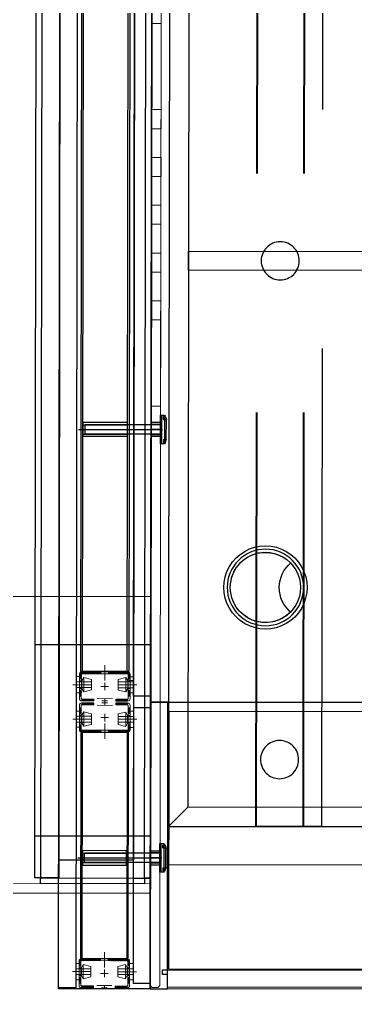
# Model space of a CAD drawing. Header units: inches. Extents: x 54 to 199, y 70 to 109.
# Drawn here: x 144.157 to 144.509, y 76.987 to 78.001 of the extents above; entities that cross this region are included whole.
import ezdxf
from ezdxf.enums import TextEntityAlignment as Align

# ---------------------------------------------------------------- set-up
doc = ezdxf.new("R2010")
doc.units = ezdxf.units.IN
doc.header["$MEASUREMENT"] = 0
for name, pattern in [('ACAD_ISO02W100', [15, 12, -3]), ('ACAD_ISO03W100', [30, 12, -18]), ('CENTERX2', [4, 2.5, -0.5, 0.5, -0.5]), ('DASHDOT', [1, 0.5, -0.25, 0, -0.25]), ('DASHED', [0.75, 0.5, -0.25]), ('DGN Style 2', [0.635854, 0.381513, -0.254342]), ('DGN Style 4', [470.164695, 234.8475, -117.42375, 0.469695, -117.42375]), ('HIDDEN2', [0.1875, 0.125, -0.0625]), ('HIDDENX2', [0.75, 0.5, -0.25])]:
    doc.linetypes.add(name, pattern=pattern)
for name, color, linetype in [('1501', 6, 'Continuous'), ('CENTER', 20, 'DASHDOT'), ('DIM', 152, 'Continuous'), ('hatch', 2, 'Continuous'), ('metal', 200, 'Continuous')]:
    doc.layers.add(name, color=color, linetype=linetype)
doc.layers.add('GLASS-EEE', color=140, linetype='Continuous', lineweight=5)
doc.layers.add('ws', color=7, linetype='Continuous', lineweight=0)
doc.layers.add('GOLDCLADDING', color=7, linetype='Continuous', true_color=0xffc20a)
doc.styles.add('ROMANS', font='romans.shx')

# ---------------------------------------------------------------- blocks, each defined once
blk = doc.blocks.new('GRWRFHRH')
at = {"color": 252, "ltscale": 3}
for p, q in [((4.2197, 4.3183), (4.2221, 5.9363)), ((4.2197, 4.3193), (4.2221, 5.9353)), ((4.2401, 5.9353), (4.2377, 4.3193)), ((4.3181, 5.9362), (4.3157, 4.3182)), ((4.3001, 5.9302), (4.2977, 4.3242)), ((4.3157, 4.3242), (4.3181, 5.9302)), ((4.3161, 4.6182), (4.3181, 5.9182)), ((4.1949, 4.4344), (4.1969, 5.7724)), ((4.1949, 4.4344), (4.1969, 5.7724)), ((4.2029, 5.7724), (4.2009, 4.4344)), ((4.2219, 5.7723), (4.2199, 4.4343)), ((4.2999, 5.7722), (4.2979, 4.4342)), ((4.3099, 4.4342), (4.3119, 5.7722)), ((4.3159, 4.4342), (4.3179, 5.7722)), ((4.3179, 5.7722), (4.3159, 4.4342)), ((4.2981, 4.6242), (4.2996, 5.6302)), ((4.3176, 5.6302), (4.3161, 4.6242)), ((4.3166, 4.8957), (4.3166, 4.9107)), ((4.3166, 4.9107), (4.3266, 4.9107)), ((4.3265, 4.8882), (4.3266, 4.9182)), ((4.3266, 4.9182), (4.3276, 4.9182)), ((4.3266, 4.9107), (4.3266, 4.8957)), ((4.3276, 4.9182), (4.3275, 4.8882)), ((4.3276, 4.9082), (4.2476, 4.9083)), ((4.2476, 4.8983), (4.2476, 4.9083)), ((4.3271, 4.9032), (4.3161, 4.9032)), ((4.3166, 4.8977), (4.3166, 4.9087)), ((4.3166, 4.9087), (4.3266, 4.9087)), ((4.3281, 4.9032), (4.3261, 4.9032)), ((4.3266, 4.9087), (4.3266, 4.8977)), ((4.3266, 4.8977), (4.3266, 4.9087)), ((4.3266, 4.9087), (4.3276, 4.9087)), ((4.3276, 4.9087), (4.3276, 4.8977)), ((4.3276, 4.8982), (4.2476, 4.8983)), ((4.3266, 4.8977), (4.3166, 4.8977)), ((4.3266, 4.8957), (4.3166, 4.8957)), ((4.3276, 4.8977), (4.3266, 4.8977)), ((4.3275, 4.8882), (4.3265, 4.8882)), ((4.1952, 4.6784), (4.3162, 4.6782)), ((4.3161, 4.6242), (4.2981, 4.6242)), ((4.3157, 4.3182), (4.3161, 4.6182)), ((4.3161, 4.6182), (5.6661, 4.6162)), ((4.9161, 4.6173), (4.3161, 4.6182)), ((4.2981, 4.6122), (4.2977, 4.3242)), ((4.3161, 4.6122), (4.2981, 4.6122)), ((4.3157, 4.3242), (4.3161, 4.6122)), ((5.6469, 4.4862), (4.3349, 4.4882)), ((4.3349, 4.4882), (4.3349, 4.4482)), ((4.1949, 4.4784), (4.3159, 4.4782)), ((4.3259, 4.4402), (4.3259, 4.4702)), ((4.3259, 4.4702), (4.3269, 4.4702)), ((4.3269, 4.4702), (4.3269, 4.4402)), ((4.3269, 4.4602), (4.2469, 4.4603)), ((4.2469, 4.4503), (4.2469, 4.4603)), ((4.3264, 4.4552), (4.3154, 4.4552)), ((4.3159, 4.4477), (4.3159, 4.4627)), ((4.3159, 4.4627), (4.3259, 4.4627)), ((4.3159, 4.4497), (4.3159, 4.4607)), ((4.3159, 4.4607), (4.3259, 4.4607)), ((4.3274, 4.4552), (4.3254, 4.4552)), ((4.3259, 4.4627), (4.3259, 4.4477)), ((4.3259, 4.4607), (4.3259, 4.4497)), ((4.3259, 4.4497), (4.3259, 4.4607)), ((4.3259, 4.4607), (4.3269, 4.4607)), ((4.3269, 4.4607), (4.3269, 4.4497)), ((4.2199, 4.4343), (4.2199, 4.4533)), ((4.2199, 4.4533), (4.2979, 4.4532)), ((4.3269, 4.4502), (4.2469, 4.4503)), ((4.2979, 4.4532), (4.2979, 4.4342)), ((4.3259, 4.4497), (4.3159, 4.4497)), ((4.3259, 4.4477), (4.3159, 4.4477)), ((4.3269, 4.4497), (4.3259, 4.4497)), ((4.3349, 4.4482), (5.6469, 4.4462)), ((4.2199, 4.4343), (4.1949, 4.4344)), ((4.2009, 4.4344), (4.1949, 4.4344)), ((4.2009, 4.4284), (4.2009, 4.4344)), ((4.2009, 4.4344), (4.2199, 4.4343)), ((4.2009, 4.4284), (4.2009, 4.4344)), ((4.2009, 4.4344), (4.3099, 4.4342)), ((4.2979, 4.4342), (4.3159, 4.4342)), ((4.2979, 4.4342), (4.3099, 4.4342)), ((4.3099, 4.4342), (4.3099, 4.4282)), ((4.3159, 4.4342), (4.3099, 4.4342)), ((4.3099, 4.4342), (4.3099, 4.4282)), ((4.3269, 4.4402), (4.3259, 4.4402)), ((4.3099, 4.4282), (4.2009, 4.4284)), ((4.3099, 4.4282), (4.2009, 4.4284)), ((4.2977, 4.3242), (4.3157, 4.3242)), ((4.2977, 4.3242), (4.3157, 4.3242)), ((4.2377, 4.3193), (4.2197, 4.3193)), ((4.3157, 4.3182), (4.2197, 4.3183)), ((5.6657, 4.3162), (4.3157, 4.3182))]:
    blk.add_line(p, q, dxfattribs=at)
at = {"color": 252}
for p, q in [((4.1949, 4.4344), (4.1969, 5.7724)), ((4.3179, 5.7722), (4.3159, 4.4342)), ((4.3275, 4.8882), (4.3276, 4.9182)), ((4.3276, 4.9182), (4.3306, 4.9182)), ((4.3306, 4.9182), (4.3305, 4.8882)), ((4.3325, 4.8932), (4.3326, 4.9132)), ((4.3276, 4.8982), (4.3276, 4.9082)), ((4.3305, 4.8882), (4.3275, 4.8882)), ((4.3269, 4.4402), (4.3269, 4.4702)), ((4.3269, 4.4702), (4.3299, 4.4702)), ((4.3299, 4.4702), (4.3299, 4.4402)), ((4.3319, 4.4452), (4.3319, 4.4652)), ((4.3269, 4.4502), (4.3269, 4.4602)), ((4.3299, 4.4402), (4.3269, 4.4402))]:
    blk.add_line(p, q, dxfattribs=at)
at = {"color": 252, "lineweight": 25}
for p, q in [((4.3179, 5.7782), (4.3163, 4.7282)), ((4.3163, 4.7282), (4.0967, 4.7285))]:
    blk.add_line(p, q, dxfattribs=at)
at = {"color": 252, "linetype": 'ACAD_ISO03W100'}
for p, q in [((4.3349, 4.4881), (4.3367, 5.6711)), ((4.3567, 5.6511), (4.355, 4.5081)), ((4.3558, 5.0896), (4.5808, 5.0893)), ((4.3558, 5.0696), (4.3558, 5.0896)), ((4.5808, 5.0693), (4.3558, 5.0696)), ((4.3161, 4.6182), (4.3157, 4.3182)), ((4.3341, 4.6182), (4.3161, 4.6182)), ((4.3337, 4.3182), (4.3341, 4.6182)), ((4.3351, 4.6082), (4.3347, 4.3392)), ((5.6471, 4.6062), (4.3351, 4.6082)), ((4.355, 4.5081), (4.3349, 4.4881)), ((4.355, 4.5081), (4.3349, 4.4881)), ((4.58, 4.5078), (4.355, 4.5081)), ((4.3349, 4.4881), (4.5999, 4.4878)), ((4.3287, 4.3332), (4.3287, 4.3382)), ((4.3287, 4.3382), (4.3337, 4.3382)), ((4.3337, 4.3332), (4.3287, 4.3332)), ((4.3337, 4.3382), (5.6477, 4.3362)), ((4.3337, 4.3202), (4.3337, 4.3332)), ((4.3347, 4.3392), (5.6467, 4.3372)), ((4.3157, 4.3182), (4.3337, 4.3182)), ((5.6477, 4.3182), (4.3337, 4.3202))]:
    blk.add_line(p, q, dxfattribs=at)
at = {"color": 252, "linetype": 'DASHED'}
for p, q in [((4.4277, 5.671), (4.426, 4.488)), ((4.428, 5.671), (4.4263, 4.488)), ((4.428, 5.671), (4.4263, 4.488)), ((4.4284, 5.671), (4.4267, 4.488)), ((4.477, 5.671), (4.4753, 4.488)), ((4.4777, 5.671), (4.476, 4.488)), ((4.4953, 4.4879), (4.497, 5.6709)), ((4.426, 4.488), (4.476, 4.488)), ((4.4953, 4.4879), (4.4279, 4.488))]:
    blk.add_line(p, q, dxfattribs=at)
at = {"color": 252, "linetype": 'HIDDEN2'}
for p, q in [((4.2456, 4.8958), (4.2456, 4.9108)), ((4.2456, 4.9108), (4.2916, 4.9107)), ((4.2916, 4.9107), (4.2916, 4.8957)), ((4.2456, 4.9083), (4.2916, 4.9082)), ((4.2456, 4.9081), (4.2916, 4.9081)), ((4.2456, 4.8984), (4.2916, 4.8984)), ((4.2456, 4.8983), (4.2916, 4.8982)), ((4.2916, 4.8957), (4.2456, 4.8958)), ((4.2909, 4.4627), (4.2449, 4.4628)), ((4.2449, 4.4628), (4.2449, 4.4478)), ((4.2449, 4.4603), (4.2909, 4.4602)), ((4.2449, 4.4602), (4.2909, 4.4601)), ((4.2909, 4.4477), (4.2909, 4.4627)), ((4.2449, 4.4505), (4.2909, 4.4504)), ((4.2449, 4.4503), (4.2909, 4.4502)), ((4.2449, 4.4478), (4.2909, 4.4477))]:
    blk.add_line(p, q, dxfattribs=at)
at = {"color": 252, "linetype": 'HIDDENX2'}
for p, q in [((4.3295, 4.9167), (4.3314, 4.9167)), ((4.3295, 4.9137), (4.3295, 4.9167)), ((4.3295, 4.9137), (4.3325, 4.9137)), ((4.3295, 4.8927), (4.3324, 4.8927)), ((4.3295, 4.8927), (4.3295, 4.8897)), ((4.3295, 4.8897), (4.3314, 4.8897)), ((4.3288, 4.4657), (4.3289, 4.4687)), ((4.3288, 4.4657), (4.3318, 4.4657)), ((4.3289, 4.4687), (4.3308, 4.4687)), ((4.3288, 4.4447), (4.3318, 4.4447)), ((4.3288, 4.4447), (4.3288, 4.4417)), ((4.3288, 4.4417), (4.3307, 4.4417))]:
    blk.add_line(p, q, dxfattribs=at)
at = {"color": 252, "linetype": 'CENTERX2', "ltscale": 3}
for p, q in [((4.2405, 4.9033), (4.2966, 4.9032)), ((4.2398, 4.4553), (4.296, 4.4552))]:
    blk.add_line(p, q, dxfattribs=at)
at = {"color": 252, "linetype": 'CENTERX2'}
for p, q in [((4.2464, 4.9033), (4.3286, 4.9032)), ((4.2457, 4.4553), (4.3279, 4.4552))]:
    blk.add_line(p, q, dxfattribs=at)
at = {"color": 252, "linetype": 'HIDDENX2', "ltscale": 3}
for p, q in [((4.3276, 4.908), (4.2476, 4.9081)), ((4.3276, 4.8983), (4.2476, 4.8984)), ((4.3269, 4.46), (4.2469, 4.4601)), ((4.3269, 4.4503), (4.2469, 4.4504))]:
    blk.add_line(p, q, dxfattribs=at)
at = {"color": 252, "lineweight": 0}
blk.add_line((4.2988, 4.6407), (4.2936, 4.6407), dxfattribs=at)
at = {"color": 252, "linetype": 'DASHED', "extrusion": (0, 0, -1)}
for centre in [(4.4518, 5.0795), (4.4511, 4.558)]:
    blk.add_ellipse(centre, major_axis=(-0.0141, 0.0141), ratio=1, start_param=0.786882, end_param=7.070067, dxfattribs=at)
at = {"color": 252, "extrusion": (0, 0, -1)}
for centre, major_axis, start_param, end_param in [((4.3198, 4.911), (0.0092, 0.0092), 0.198369, 0.615203), ((4.3197, 4.8954), (-0.0092, 0.0092), 2.529357, 2.946191), ((4.3191, 4.463), (0.0092, 0.0092), 0.198369, 0.615203), ((4.3191, 4.4474), (-0.0092, 0.0092), 2.529357, 2.946191)]:
    blk.add_ellipse(centre, major_axis=major_axis, ratio=1, start_param=start_param, end_param=end_param, dxfattribs=at)
at = {"color": 252, "linetype": 'ACAD_ISO02W100', "ltscale": 3, "extrusion": (0, 0, -1)}
blk.add_ellipse((4.4363, 4.738), major_axis=(-0.0283, 0.0283), ratio=1, start_param=0.786882, end_param=7.070067, dxfattribs=at)
at = {"layer": '1501', "color": 252, "extrusion": (0, 0, -1)}
for centre, major_axis, start_param, end_param in [((4.4363, 4.738), (-0.026, 0.026), 3.129397, 7.869144), ((4.4845, 4.7379), (0.0238, 0.0238), 3.06339, 4.793559)]:
    blk.add_ellipse(centre, major_axis=major_axis, ratio=1, start_param=start_param, end_param=end_param, dxfattribs=at)
at = {"layer": 'CENTER', "color": 252, "linetype": 'DASHDOT', "lineweight": 0, "ltscale": 5}
for p, q in [((4.2682, 4.6568), (4.2682, 4.6408)), ((4.2347, 4.6363), (4.2507, 4.6363)), ((4.2682, 4.6385), (4.2682, 4.6305)), ((4.3017, 4.6362), (4.2857, 4.6362)), ((4.2722, 4.6345), (4.2642, 4.6345)), ((4.2761, 4.6217), (4.2601, 4.6218)), ((4.2711, 4.6193), (4.2651, 4.6193)), ((4.2711, 4.6173), (4.2651, 4.6173)), ((4.2681, 4.6218), (4.2681, 4.6183)), ((4.2681, 4.6148), (4.2681, 4.6183)), ((4.2761, 4.6147), (4.2601, 4.6148)), ((4.2681, 4.598), (4.2681, 4.606)), ((4.2346, 4.6003), (4.2506, 4.6003)), ((4.2721, 4.602), (4.2641, 4.602)), ((4.2681, 4.5798), (4.2681, 4.5958)), ((4.3016, 4.6002), (4.2856, 4.6002)), ((4.2678, 4.3568), (4.2677, 4.3408)), ((4.2342, 4.3363), (4.2502, 4.3363)), ((4.2717, 4.3345), (4.2637, 4.3345)), ((4.2677, 4.3385), (4.2677, 4.3305)), ((4.3012, 4.3362), (4.2852, 4.3362)), ((4.2757, 4.3217), (4.2597, 4.3218)), ((4.2677, 4.3218), (4.2677, 4.3183)), ((4.2707, 4.3193), (4.2647, 4.3193))]:
    blk.add_line(p, q, dxfattribs=at)
at = {"layer": 'DIM', "color": 252, "extrusion": (0, 0, -1)}
for major_axis, start_param, end_param in [((0.0308, 0.0308), 2.357678, 5.499271), ((-0.0308, 0.0308), 0.786882, 3.928475), ((-0.026, 0.026), 3.928475, 7.070067), ((-0.026, 0.026), 0.786882, 3.928475)]:
    blk.add_ellipse((4.4363, 4.738), major_axis=major_axis, ratio=1, start_param=start_param, end_param=end_param, dxfattribs=at)
at = {"layer": 'GLASS-EEE', "color": 252}
for p, q in [((4.3181, 5.9333), (4.3157, 4.3221)), ((4.3257, 4.3221), (4.3281, 5.9333)), ((4.0159, 4.4286), (4.3159, 4.4282)), ((4.3159, 4.4282), (4.3158, 4.4182)), ((4.3158, 4.4182), (4.0158, 4.4186)), ((4.316, 4.3214), (4.3174, 4.32)), ((4.3181, 4.3197), (4.3233, 4.3197)), ((4.324, 4.32), (4.3254, 4.3214))]:
    blk.add_line(p, q, dxfattribs=at)
at = {"layer": 'GLASS-EEE', "color": 252, "ltscale": 3}
for p, q in [((4.3166, 4.9277), (4.3172, 5.3277)), ((4.3172, 5.3277), (4.3272, 5.3277)), ((4.3272, 5.3277), (4.3266, 4.9277)), ((4.3171, 5.2377), (4.317, 5.2177)), ((4.3271, 5.2377), (4.3171, 5.2377)), ((4.327, 5.2177), (4.3271, 5.2377)), ((4.317, 5.2177), (4.327, 5.2177)), ((4.327, 5.1877), (4.317, 5.1877)), ((4.317, 5.1877), (4.317, 5.1677)), ((4.327, 5.1677), (4.327, 5.1877)), ((4.317, 5.1677), (4.327, 5.1677)), ((4.3169, 5.1177), (4.3169, 5.1377)), ((4.3169, 5.1377), (4.3269, 5.1377)), ((4.3269, 5.1377), (4.3269, 5.1177)), ((4.3269, 5.1177), (4.3169, 5.1177)), ((4.3168, 5.0677), (4.3168, 5.0877)), ((4.3168, 5.0877), (4.3268, 5.0877)), ((4.3268, 5.0877), (4.3268, 5.0677)), ((4.3268, 5.0677), (4.3168, 5.0677)), ((4.3167, 5.0177), (4.3168, 5.0377)), ((4.3168, 5.0377), (4.3268, 5.0377)), ((4.3268, 5.0377), (4.3267, 5.0177)), ((4.3267, 5.0177), (4.3167, 5.0177)), ((4.3266, 4.9277), (4.3166, 4.9277))]:
    blk.add_line(p, q, dxfattribs=at)
at = {"layer": 'GLASS-EEE', "color": 252, "extrusion": (0, 0, -1)}
for centre, major_axis, start_param, end_param in [((4.3167, 4.3221), (-0.000707, 0.000707), 4.713873, 5.499271), ((4.3247, 4.3221), (0.000707, 0.000707), 0.786882, 1.57228), ((4.3181, 4.3207), (0.000707, 0.000707), 2.357678, 3.143076), ((4.3233, 4.3207), (0.000707, 0.000707), 1.57228, 2.357678)]:
    blk.add_ellipse(centre, major_axis=major_axis, ratio=1, start_param=start_param, end_param=end_param, dxfattribs=at)
at = {"layer": 'hatch', "color": 252, "linetype": 'Continuous', "lineweight": 0}
for p, q in [((4.2417, 4.6474), (4.2441, 4.6498)), ((4.2417, 4.6469), (4.2446, 4.6498)), ((4.2417, 4.6463), (4.2452, 4.6498)), ((4.2417, 4.6458), (4.2457, 4.6498)), ((4.2417, 4.6453), (4.2437, 4.6473)), ((4.2417, 4.6447), (4.2437, 4.6467)), ((4.2417, 4.6442), (4.2437, 4.6462)), ((4.2418, 4.648), (4.2435, 4.6497)), ((4.2442, 4.6478), (4.2462, 4.6498)), ((4.2447, 4.6478), (4.2467, 4.6498)), ((4.2453, 4.6478), (4.2473, 4.6498)), ((4.2458, 4.6478), (4.2478, 4.6498)), ((4.2463, 4.6478), (4.2483, 4.6498)), ((4.2469, 4.6478), (4.2489, 4.6498)), ((4.2474, 4.6478), (4.2494, 4.6498)), ((4.2479, 4.6478), (4.2499, 4.6498)), ((4.2485, 4.6478), (4.2505, 4.6498)), ((4.249, 4.6478), (4.251, 4.6498)), ((4.2495, 4.6478), (4.2515, 4.6498)), ((4.25, 4.6478), (4.252, 4.6498)), ((4.2506, 4.6478), (4.2526, 4.6498)), ((4.2511, 4.6478), (4.2531, 4.6498)), ((4.2516, 4.6478), (4.2536, 4.6498)), ((4.2522, 4.6478), (4.2542, 4.6498)), ((4.2527, 4.6478), (4.2547, 4.6498)), ((4.2532, 4.6478), (4.2552, 4.6498)), ((4.2538, 4.6478), (4.2558, 4.6498)), ((4.2543, 4.6478), (4.2563, 4.6498)), ((4.2548, 4.6478), (4.2568, 4.6498)), ((4.2553, 4.6478), (4.2574, 4.6498)), ((4.2559, 4.6478), (4.2579, 4.6498)), ((4.2564, 4.6478), (4.2584, 4.6498)), ((4.2569, 4.6478), (4.2589, 4.6498)), ((4.2575, 4.6478), (4.2595, 4.6498)), ((4.258, 4.6478), (4.26, 4.6498)), ((4.2585, 4.6478), (4.2605, 4.6498)), ((4.2591, 4.6478), (4.2611, 4.6498)), ((4.2596, 4.6478), (4.2616, 4.6498)), ((4.2601, 4.6478), (4.2621, 4.6498)), ((4.2607, 4.6478), (4.2627, 4.6498)), ((4.2612, 4.6478), (4.2632, 4.6498)), ((4.2617, 4.6478), (4.2637, 4.6498)), ((4.2622, 4.6478), (4.2642, 4.6497)), ((4.2628, 4.6478), (4.2642, 4.6492)), ((4.2633, 4.6478), (4.2642, 4.6486)), ((4.2638, 4.6478), (4.2642, 4.6481)), ((4.2722, 4.6497), (4.2722, 4.6497)), ((4.2722, 4.6492), (4.2727, 4.6497)), ((4.2722, 4.6487), (4.2733, 4.6497)), ((4.2722, 4.6481), (4.2738, 4.6497)), ((4.2723, 4.6477), (4.2743, 4.6497)), ((4.2728, 4.6477), (4.2749, 4.6497)), ((4.2734, 4.6477), (4.2754, 4.6497)), ((4.2739, 4.6477), (4.2759, 4.6497)), ((4.2744, 4.6477), (4.2764, 4.6497)), ((4.275, 4.6477), (4.277, 4.6497)), ((4.2755, 4.6477), (4.2775, 4.6497)), ((4.276, 4.6477), (4.278, 4.6497)), ((4.2766, 4.6477), (4.2786, 4.6497)), ((4.2771, 4.6477), (4.2791, 4.6497)), ((4.2776, 4.6477), (4.2796, 4.6497)), ((4.2782, 4.6477), (4.2802, 4.6497)), ((4.2787, 4.6477), (4.2807, 4.6497)), ((4.2792, 4.6477), (4.2812, 4.6497)), ((4.2797, 4.6477), (4.2817, 4.6497)), ((4.2803, 4.6477), (4.2823, 4.6497)), ((4.2808, 4.6477), (4.2828, 4.6497)), ((4.2813, 4.6477), (4.2833, 4.6497)), ((4.2819, 4.6477), (4.2839, 4.6497)), ((4.2824, 4.6477), (4.2844, 4.6497)), ((4.2829, 4.6477), (4.2849, 4.6497)), ((4.2835, 4.6477), (4.2855, 4.6497)), ((4.284, 4.6477), (4.286, 4.6497)), ((4.2845, 4.6477), (4.2865, 4.6497)), ((4.285, 4.6477), (4.287, 4.6497)), ((4.2856, 4.6477), (4.2876, 4.6497)), ((4.2861, 4.6477), (4.2881, 4.6497)), ((4.2866, 4.6477), (4.2886, 4.6497)), ((4.2872, 4.6477), (4.2892, 4.6497)), ((4.2877, 4.6477), (4.2897, 4.6497)), ((4.2882, 4.6477), (4.2902, 4.6497)), ((4.2888, 4.6477), (4.2908, 4.6497)), ((4.2893, 4.6477), (4.2913, 4.6497)), ((4.2898, 4.6477), (4.2918, 4.6497)), ((4.2904, 4.6477), (4.2923, 4.6497)), ((4.2909, 4.6477), (4.2928, 4.6496)), ((4.2914, 4.6477), (4.2932, 4.6495)), ((4.2919, 4.6477), (4.2935, 4.6493)), ((4.2924, 4.6477), (4.2938, 4.6491)), ((4.2927, 4.6474), (4.2941, 4.6488)), ((4.2927, 4.6469), (4.2943, 4.6485)), ((4.2927, 4.6463), (4.2945, 4.6482)), ((4.2927, 4.6458), (4.2946, 4.6477)), ((4.2927, 4.6453), (4.2947, 4.6473)), ((4.2927, 4.6447), (4.2947, 4.6467)), ((4.2927, 4.6442), (4.2947, 4.6462)), ((4.2382, 4.6448), (4.2382, 4.6278)), ((4.2417, 4.6448), (4.2382, 4.6448)), ((4.2417, 4.6437), (4.2437, 4.6457)), ((4.2417, 4.6431), (4.2437, 4.6451)), ((4.2417, 4.6448), (4.2417, 4.6278)), ((4.2417, 4.6426), (4.2437, 4.6446)), ((4.2442, 4.6403), (4.2417, 4.6403)), ((4.2419, 4.6423), (4.2437, 4.6441)), ((4.2424, 4.6423), (4.2437, 4.6436)), ((4.2429, 4.6423), (4.2437, 4.643)), ((4.2435, 4.6423), (4.2437, 4.6425)), ((4.2462, 4.6438), (4.2442, 4.6403)), ((4.2442, 4.6403), (4.2442, 4.6323)), ((4.2462, 4.6438), (4.2462, 4.6288)), ((4.2542, 4.6418), (4.2462, 4.6438)), ((4.2542, 4.6418), (4.2542, 4.6308)), ((4.2822, 4.6417), (4.2902, 4.6437)), ((4.2822, 4.6417), (4.2822, 4.6307)), ((4.2902, 4.6437), (4.2902, 4.6287)), ((4.2902, 4.6437), (4.2922, 4.6402)), ((4.2922, 4.6402), (4.2922, 4.6322)), ((4.2922, 4.6402), (4.2947, 4.6402)), ((4.2927, 4.6437), (4.2947, 4.6457)), ((4.2927, 4.6432), (4.2947, 4.6452)), ((4.2927, 4.6426), (4.2947, 4.6446)), ((4.2928, 4.6422), (4.2947, 4.6441)), ((4.2933, 4.6422), (4.2947, 4.6436)), ((4.2939, 4.6422), (4.2947, 4.643)), ((4.2944, 4.6422), (4.2947, 4.6425)), ((4.2947, 4.6447), (4.2947, 4.6277)), ((4.2947, 4.6447), (4.2982, 4.6447)), ((4.2982, 4.6447), (4.2982, 4.6277)), ((4.2417, 4.6278), (4.2382, 4.6278)), ((4.2442, 4.6323), (4.2417, 4.6323)), ((4.2417, 4.6299), (4.2421, 4.6303)), ((4.2417, 4.6294), (4.2426, 4.6303)), ((4.2417, 4.6288), (4.2431, 4.6303)), ((4.2417, 4.6283), (4.2437, 4.6303)), ((4.2417, 4.6278), (4.2437, 4.6298)), ((4.2416, 4.6272), (4.2437, 4.6292)), ((4.2416, 4.6267), (4.2437, 4.6287)), ((4.2416, 4.6262), (4.2437, 4.6282)), ((4.2416, 4.6256), (4.2436, 4.6276)), ((4.2416, 4.6251), (4.2436, 4.6271)), ((4.2416, 4.6246), (4.2436, 4.6266)), ((4.2419, 4.6243), (4.2436, 4.6261)), ((4.2462, 4.6288), (4.2442, 4.6323)), ((4.2542, 4.6308), (4.2462, 4.6288)), ((4.2822, 4.6307), (4.2902, 4.6287)), ((4.2902, 4.6287), (4.2922, 4.6322)), ((4.2922, 4.6322), (4.2947, 4.6322)), ((4.2927, 4.6299), (4.293, 4.6302)), ((4.2927, 4.6294), (4.2935, 4.6302)), ((4.2927, 4.6288), (4.294, 4.6302)), ((4.2927, 4.6283), (4.2946, 4.6302)), ((4.2927, 4.6278), (4.2947, 4.6298)), ((4.2926, 4.6272), (4.2947, 4.6292)), ((4.2926, 4.6267), (4.2947, 4.6287)), ((4.2926, 4.6262), (4.2947, 4.6282)), ((4.2926, 4.6257), (4.2947, 4.6277)), ((4.2926, 4.6251), (4.2946, 4.6271)), ((4.2926, 4.6246), (4.2946, 4.6266)), ((4.2928, 4.6242), (4.2946, 4.6261)), ((4.2947, 4.6277), (4.2982, 4.6277)), ((4.2424, 4.6243), (4.2436, 4.6255)), ((4.243, 4.6243), (4.2436, 4.625)), ((4.2435, 4.6243), (4.2436, 4.6245)), ((4.2441, 4.6212), (4.2442, 4.6213)), ((4.2441, 4.6207), (4.2447, 4.6213)), ((4.2441, 4.6202), (4.2452, 4.6213)), ((4.2441, 4.6197), (4.2458, 4.6213)), ((4.2441, 4.6169), (4.2458, 4.6153)), ((4.2441, 4.6164), (4.2452, 4.6153)), ((4.2441, 4.6159), (4.2447, 4.6153)), ((4.2443, 4.6193), (4.2463, 4.6213)), ((4.2443, 4.6173), (4.2463, 4.6153)), ((4.2448, 4.6193), (4.2468, 4.6213)), ((4.2448, 4.6173), (4.2468, 4.6153)), ((4.2454, 4.6193), (4.2474, 4.6213)), ((4.2454, 4.6173), (4.2474, 4.6153)), ((4.2459, 4.6193), (4.2479, 4.6213)), ((4.2459, 4.6173), (4.2479, 4.6153)), ((4.2464, 4.6193), (4.2484, 4.6213)), ((4.2464, 4.6173), (4.2484, 4.6153)), ((4.247, 4.6193), (4.249, 4.6213)), ((4.247, 4.6173), (4.249, 4.6153)), ((4.2475, 4.6193), (4.2495, 4.6213)), ((4.2475, 4.6173), (4.2495, 4.6153)), ((4.248, 4.6193), (4.25, 4.6213)), ((4.248, 4.6173), (4.25, 4.6153)), ((4.2485, 4.6193), (4.2506, 4.6213)), ((4.2485, 4.6173), (4.2505, 4.6153)), ((4.2491, 4.6193), (4.2511, 4.6213)), ((4.2491, 4.6173), (4.2511, 4.6153)), ((4.2496, 4.6193), (4.2516, 4.6213)), ((4.2496, 4.6173), (4.2516, 4.6153)), ((4.2501, 4.6193), (4.2521, 4.6213)), ((4.2501, 4.6173), (4.2521, 4.6153)), ((4.2507, 4.6193), (4.2527, 4.6213)), ((4.2507, 4.6173), (4.2527, 4.6153)), ((4.2512, 4.6193), (4.2532, 4.6213)), ((4.2512, 4.6173), (4.2532, 4.6153)), ((4.2517, 4.6193), (4.2537, 4.6213)), ((4.2517, 4.6173), (4.2537, 4.6153)), ((4.2523, 4.6193), (4.2543, 4.6213)), ((4.2523, 4.6173), (4.2543, 4.6153)), ((4.2528, 4.6193), (4.2548, 4.6213)), ((4.2528, 4.6173), (4.2548, 4.6153)), ((4.2533, 4.6193), (4.2553, 4.6213)), ((4.2533, 4.6173), (4.2553, 4.6153)), ((4.2539, 4.6193), (4.2559, 4.6213)), ((4.2539, 4.6173), (4.2558, 4.6153)), ((4.2544, 4.6193), (4.2564, 4.6213)), ((4.2544, 4.6173), (4.2564, 4.6153)), ((4.2549, 4.6193), (4.2566, 4.621)), ((4.2549, 4.6173), (4.2566, 4.6155)), ((4.2554, 4.6193), (4.2566, 4.6205)), ((4.2554, 4.6173), (4.2566, 4.6161)), ((4.256, 4.6193), (4.2566, 4.6199)), ((4.256, 4.6173), (4.2566, 4.6166)), ((4.2565, 4.6193), (4.2566, 4.6194)), ((4.2565, 4.6173), (4.2566, 4.6171)), ((4.2796, 4.6212), (4.2797, 4.6212)), ((4.2796, 4.6206), (4.2803, 4.6212)), ((4.2796, 4.6201), (4.2808, 4.6212)), ((4.2796, 4.6196), (4.2813, 4.6212)), ((4.2796, 4.6169), (4.2813, 4.6152)), ((4.2796, 4.6164), (4.2808, 4.6152)), ((4.2796, 4.6158), (4.2802, 4.6152)), ((4.2798, 4.6192), (4.2818, 4.6212)), ((4.2798, 4.6172), (4.2818, 4.6152)), ((4.2804, 4.6192), (4.2824, 4.6212)), ((4.2804, 4.6172), (4.2824, 4.6152)), ((4.2809, 4.6192), (4.2829, 4.6212)), ((4.2809, 4.6172), (4.2829, 4.6152)), ((4.2814, 4.6192), (4.2834, 4.6212)), ((4.2814, 4.6172), (4.2834, 4.6152)), ((4.282, 4.6192), (4.284, 4.6212)), ((4.282, 4.6172), (4.284, 4.6152)), ((4.2825, 4.6192), (4.2845, 4.6212)), ((4.2825, 4.6172), (4.2845, 4.6152)), ((4.283, 4.6192), (4.285, 4.6212)), ((4.283, 4.6172), (4.285, 4.6152)), ((4.2835, 4.6172), (4.2855, 4.6152)), ((4.2836, 4.6192), (4.2856, 4.6212)), ((4.2841, 4.6192), (4.2861, 4.6212)), ((4.2841, 4.6172), (4.2861, 4.6152)), ((4.2846, 4.6192), (4.2866, 4.6212)), ((4.2846, 4.6172), (4.2866, 4.6152)), ((4.2851, 4.6192), (4.2871, 4.6212)), ((4.2851, 4.6172), (4.2871, 4.6152)), ((4.2857, 4.6192), (4.2877, 4.6212)), ((4.2857, 4.6172), (4.2877, 4.6152)), ((4.2862, 4.6192), (4.2882, 4.6212)), ((4.2862, 4.6172), (4.2882, 4.6152)), ((4.2867, 4.6192), (4.2887, 4.6212)), ((4.2867, 4.6172), (4.2887, 4.6152)), ((4.2873, 4.6192), (4.2893, 4.6212)), ((4.2873, 4.6172), (4.2893, 4.6152)), ((4.2878, 4.6192), (4.2898, 4.6212)), ((4.2878, 4.6172), (4.2898, 4.6152)), ((4.2883, 4.6192), (4.2903, 4.6212)), ((4.2883, 4.6172), (4.2903, 4.6152)), ((4.2889, 4.6192), (4.2909, 4.6212)), ((4.2889, 4.6172), (4.2908, 4.6152)), ((4.2894, 4.6192), (4.2914, 4.6212)), ((4.2894, 4.6172), (4.2914, 4.6152)), ((4.2899, 4.6192), (4.2919, 4.6212)), ((4.2899, 4.6172), (4.2919, 4.6152)), ((4.2904, 4.6192), (4.2921, 4.6209)), ((4.2904, 4.6172), (4.2921, 4.6155)), ((4.291, 4.6192), (4.2921, 4.6204)), ((4.291, 4.6172), (4.2921, 4.6161)), ((4.2915, 4.6192), (4.2921, 4.6199)), ((4.2915, 4.6172), (4.2921, 4.6166)), ((4.292, 4.6192), (4.2921, 4.6193)), ((4.292, 4.6172), (4.2921, 4.6171)), ((4.2933, 4.6242), (4.2946, 4.6255)), ((4.2939, 4.6242), (4.2946, 4.625)), ((4.2944, 4.6242), (4.2946, 4.6245)), ((4.2381, 4.5918), (4.2381, 4.6088)), ((4.2416, 4.6088), (4.2381, 4.6088)), ((4.2416, 4.612), (4.2436, 4.61)), ((4.2416, 4.6115), (4.2436, 4.6095)), ((4.2416, 4.6109), (4.2436, 4.6089)), ((4.2416, 4.6104), (4.2436, 4.6084)), ((4.2416, 4.6099), (4.2436, 4.6079)), ((4.2416, 4.6094), (4.2436, 4.6074)), ((4.2416, 4.5918), (4.2416, 4.6088)), ((4.2416, 4.6088), (4.2436, 4.6068)), ((4.2416, 4.6083), (4.2436, 4.6063)), ((4.2416, 4.6078), (4.2431, 4.6063)), ((4.2416, 4.6072), (4.2426, 4.6063)), ((4.2416, 4.6067), (4.242, 4.6063)), ((4.2419, 4.6123), (4.2436, 4.6105)), ((4.2424, 4.6123), (4.2436, 4.6111)), ((4.2429, 4.6123), (4.2436, 4.6116)), ((4.2435, 4.6123), (4.2436, 4.6121)), ((4.2441, 4.6153), (4.2442, 4.6153)), ((4.2461, 4.6078), (4.2441, 4.6043)), ((4.2461, 4.5928), (4.2461, 4.6078)), ((4.2541, 4.6058), (4.2461, 4.6078)), ((4.2541, 4.5948), (4.2541, 4.6058)), ((4.2796, 4.6153), (4.2797, 4.6152)), ((4.2821, 4.6057), (4.2901, 4.6077)), ((4.2821, 4.5947), (4.2821, 4.6057)), ((4.2901, 4.5927), (4.2901, 4.6077)), ((4.2901, 4.6077), (4.2921, 4.6042)), ((4.2926, 4.6118), (4.2946, 4.6098)), ((4.2926, 4.6113), (4.2946, 4.6093)), ((4.2926, 4.6108), (4.2946, 4.6088)), ((4.2926, 4.6103), (4.2946, 4.6083)), ((4.2926, 4.6097), (4.2946, 4.6077)), ((4.2926, 4.6092), (4.2946, 4.6072)), ((4.2926, 4.6087), (4.2946, 4.6067)), ((4.2926, 4.6081), (4.2945, 4.6062)), ((4.2926, 4.6076), (4.294, 4.6062)), ((4.2926, 4.6071), (4.2935, 4.6062)), ((4.2926, 4.6065), (4.2929, 4.6062)), ((4.2928, 4.6122), (4.2946, 4.6104)), ((4.2933, 4.6122), (4.2946, 4.6109)), ((4.2938, 4.6122), (4.2946, 4.6114)), ((4.2944, 4.6122), (4.2946, 4.612)), ((4.2946, 4.5917), (4.2946, 4.6087)), ((4.2946, 4.6087), (4.2981, 4.6087)), ((4.2981, 4.5917), (4.2981, 4.6087)), ((4.2441, 4.6043), (4.2416, 4.6043)), ((4.2441, 4.5963), (4.2416, 4.5963)), ((4.2441, 4.5963), (4.2441, 4.6043)), ((4.2461, 4.5928), (4.2441, 4.5963)), ((4.2901, 4.5927), (4.2921, 4.5962)), ((4.2921, 4.5962), (4.2921, 4.6042)), ((4.2921, 4.6042), (4.2946, 4.6042)), ((4.2921, 4.5962), (4.2946, 4.5962)), ((4.2416, 4.5918), (4.2381, 4.5918)), ((4.2416, 4.594), (4.2436, 4.592)), ((4.2416, 4.5934), (4.2436, 4.5914)), ((4.2416, 4.5929), (4.2436, 4.5909)), ((4.2416, 4.5924), (4.2436, 4.5904)), ((4.2416, 4.5919), (4.2436, 4.5899)), ((4.2416, 4.5913), (4.2436, 4.5893)), ((4.2416, 4.5908), (4.2456, 4.5868)), ((4.2416, 4.5903), (4.2451, 4.5868)), ((4.2416, 4.5897), (4.2445, 4.5868)), ((4.2416, 4.5892), (4.244, 4.5868)), ((4.2417, 4.5886), (4.2434, 4.5869)), ((4.2418, 4.5943), (4.2436, 4.5925)), ((4.2423, 4.5943), (4.2436, 4.593)), ((4.2429, 4.5943), (4.2436, 4.5936)), ((4.2434, 4.5943), (4.2436, 4.5941)), ((4.2441, 4.5888), (4.2461, 4.5868)), ((4.2447, 4.5888), (4.2467, 4.5868)), ((4.2452, 4.5888), (4.2472, 4.5868)), ((4.2457, 4.5888), (4.2477, 4.5868)), ((4.2541, 4.5948), (4.2461, 4.5928)), ((4.2462, 4.5888), (4.2482, 4.5868)), ((4.2468, 4.5888), (4.2488, 4.5868)), ((4.2473, 4.5888), (4.2493, 4.5868)), ((4.2478, 4.5888), (4.2498, 4.5868)), ((4.2484, 4.5888), (4.2504, 4.5868)), ((4.2489, 4.5888), (4.2509, 4.5868)), ((4.2494, 4.5888), (4.2514, 4.5868)), ((4.25, 4.5888), (4.252, 4.5868)), ((4.2505, 4.5888), (4.2525, 4.5868)), ((4.251, 4.5888), (4.253, 4.5868)), ((4.2515, 4.5888), (4.2535, 4.5868)), ((4.2521, 4.5888), (4.2541, 4.5868)), ((4.2526, 4.5888), (4.2546, 4.5868)), ((4.2531, 4.5888), (4.2551, 4.5868)), ((4.2537, 4.5888), (4.2557, 4.5868)), ((4.2542, 4.5888), (4.2562, 4.5868)), ((4.2547, 4.5888), (4.2567, 4.5868)), ((4.2553, 4.5888), (4.2573, 4.5868)), ((4.2558, 4.5888), (4.2578, 4.5868)), ((4.2563, 4.5888), (4.2583, 4.5868)), ((4.2569, 4.5888), (4.2588, 4.5868)), ((4.2574, 4.5888), (4.2594, 4.5868)), ((4.2579, 4.5888), (4.2599, 4.5868)), ((4.2584, 4.5888), (4.2604, 4.5868)), ((4.259, 4.5888), (4.261, 4.5868)), ((4.2595, 4.5888), (4.2615, 4.5868)), ((4.26, 4.5888), (4.262, 4.5868)), ((4.2606, 4.5888), (4.2626, 4.5868)), ((4.2611, 4.5888), (4.2631, 4.5868)), ((4.2616, 4.5888), (4.2636, 4.5868)), ((4.2622, 4.5888), (4.2641, 4.5868)), ((4.2627, 4.5888), (4.2641, 4.5874)), ((4.2632, 4.5888), (4.2641, 4.5879)), ((4.2637, 4.5888), (4.2641, 4.5884)), ((4.2721, 4.5884), (4.2737, 4.5868)), ((4.2721, 4.5878), (4.2732, 4.5868)), ((4.2721, 4.5873), (4.2726, 4.5868)), ((4.2721, 4.5868), (4.2721, 4.5868)), ((4.2722, 4.5888), (4.2742, 4.5867)), ((4.2728, 4.5888), (4.2748, 4.5867)), ((4.2733, 4.5888), (4.2753, 4.5867)), ((4.2738, 4.5888), (4.2758, 4.5867)), ((4.2744, 4.5887), (4.2763, 4.5867)), ((4.2749, 4.5887), (4.2769, 4.5867)), ((4.2754, 4.5887), (4.2774, 4.5867)), ((4.2759, 4.5887), (4.2779, 4.5867)), ((4.2765, 4.5887), (4.2785, 4.5867)), ((4.277, 4.5887), (4.279, 4.5867)), ((4.2775, 4.5887), (4.2795, 4.5867)), ((4.2781, 4.5887), (4.2801, 4.5867)), ((4.2786, 4.5887), (4.2806, 4.5867)), ((4.2791, 4.5887), (4.2811, 4.5867)), ((4.2797, 4.5887), (4.2817, 4.5867)), ((4.2802, 4.5887), (4.2822, 4.5867)), ((4.2807, 4.5887), (4.2827, 4.5867)), ((4.2812, 4.5887), (4.2832, 4.5867)), ((4.2818, 4.5887), (4.2838, 4.5867)), ((4.2821, 4.5947), (4.2901, 4.5927)), ((4.2823, 4.5887), (4.2843, 4.5867)), ((4.2828, 4.5887), (4.2848, 4.5867)), ((4.2834, 4.5887), (4.2854, 4.5867)), ((4.2839, 4.5887), (4.2859, 4.5867)), ((4.2844, 4.5887), (4.2864, 4.5867)), ((4.285, 4.5887), (4.287, 4.5867)), ((4.2855, 4.5887), (4.2875, 4.5867)), ((4.286, 4.5887), (4.288, 4.5867)), ((4.2866, 4.5887), (4.2885, 4.5867)), ((4.2871, 4.5887), (4.2891, 4.5867)), ((4.2876, 4.5887), (4.2896, 4.5867)), ((4.2881, 4.5887), (4.2901, 4.5867)), ((4.2887, 4.5887), (4.2907, 4.5867)), ((4.2892, 4.5887), (4.2912, 4.5867)), ((4.2897, 4.5887), (4.2917, 4.5867)), ((4.2903, 4.5887), (4.2923, 4.5867)), ((4.2908, 4.5887), (4.2927, 4.5868)), ((4.2913, 4.5887), (4.2931, 4.5869)), ((4.2919, 4.5887), (4.2935, 4.5871)), ((4.2923, 4.5888), (4.2938, 4.5874)), ((4.2926, 4.5938), (4.2946, 4.5918)), ((4.2926, 4.5933), (4.2946, 4.5913)), ((4.2926, 4.5928), (4.2946, 4.5908)), ((4.2926, 4.5922), (4.2946, 4.5902)), ((4.2926, 4.5917), (4.2946, 4.5897)), ((4.2926, 4.5912), (4.2946, 4.5892)), ((4.2926, 4.5906), (4.2945, 4.5887)), ((4.2926, 4.5901), (4.2944, 4.5883)), ((4.2926, 4.5896), (4.2942, 4.5879)), ((4.2926, 4.5891), (4.294, 4.5876)), ((4.2927, 4.5942), (4.2946, 4.5923)), ((4.2933, 4.5942), (4.2946, 4.5929)), ((4.2938, 4.5942), (4.2946, 4.5934)), ((4.2943, 4.5942), (4.2946, 4.5939)), ((4.2946, 4.5917), (4.2981, 4.5917)), ((4.2377, 4.3448), (4.2377, 4.3278)), ((4.2412, 4.3448), (4.2377, 4.3448)), ((4.2412, 4.3474), (4.2436, 4.3498)), ((4.2412, 4.3469), (4.2442, 4.3498)), ((4.2412, 4.3463), (4.2447, 4.3498)), ((4.2412, 4.3458), (4.2452, 4.3498)), ((4.2412, 4.3453), (4.2432, 4.3473)), ((4.2412, 4.3447), (4.2432, 4.3467)), ((4.2412, 4.3442), (4.2432, 4.3462)), ((4.2412, 4.3437), (4.2432, 4.3457)), ((4.2412, 4.3432), (4.2432, 4.3451)), ((4.2412, 4.3448), (4.2412, 4.3278)), ((4.2412, 4.3426), (4.2432, 4.3446)), ((4.2414, 4.348), (4.243, 4.3497)), ((4.2414, 4.3423), (4.2432, 4.3441)), ((4.242, 4.3423), (4.2432, 4.3436)), ((4.2425, 4.3423), (4.2432, 4.343)), ((4.243, 4.3423), (4.2432, 4.3425)), ((4.2457, 4.3438), (4.2437, 4.3403)), ((4.2438, 4.3478), (4.2458, 4.3498)), ((4.2443, 4.3478), (4.2463, 4.3498)), ((4.2448, 4.3478), (4.2468, 4.3498)), ((4.2454, 4.3478), (4.2474, 4.3498)), ((4.2457, 4.3438), (4.2457, 4.3288)), ((4.2537, 4.3418), (4.2457, 4.3438)), ((4.2459, 4.3478), (4.2479, 4.3498)), ((4.2464, 4.3478), (4.2484, 4.3498)), ((4.2469, 4.3478), (4.249, 4.3498)), ((4.2475, 4.3478), (4.2495, 4.3498)), ((4.248, 4.3478), (4.25, 4.3498)), ((4.2485, 4.3478), (4.2505, 4.3498)), ((4.2491, 4.3478), (4.2511, 4.3498)), ((4.2496, 4.3478), (4.2516, 4.3498)), ((4.2501, 4.3478), (4.2521, 4.3498)), ((4.2507, 4.3478), (4.2527, 4.3498)), ((4.2512, 4.3478), (4.2532, 4.3498)), ((4.2517, 4.3478), (4.2537, 4.3498)), ((4.2523, 4.3478), (4.2543, 4.3498)), ((4.2528, 4.3478), (4.2548, 4.3498)), ((4.2533, 4.3478), (4.2553, 4.3498)), ((4.2537, 4.3418), (4.2537, 4.3308)), ((4.2538, 4.3478), (4.2558, 4.3498)), ((4.2544, 4.3478), (4.2564, 4.3498)), ((4.2549, 4.3478), (4.2569, 4.3498)), ((4.2554, 4.3478), (4.2574, 4.3498)), ((4.256, 4.3478), (4.258, 4.3498)), ((4.2565, 4.3478), (4.2585, 4.3498)), ((4.257, 4.3478), (4.259, 4.3498)), ((4.2576, 4.3478), (4.2596, 4.3498)), ((4.2581, 4.3478), (4.2601, 4.3498)), ((4.2586, 4.3478), (4.2606, 4.3498)), ((4.2591, 4.3478), (4.2611, 4.3498)), ((4.2597, 4.3478), (4.2617, 4.3498)), ((4.2602, 4.3478), (4.2622, 4.3498)), ((4.2607, 4.3478), (4.2627, 4.3498)), ((4.2613, 4.3478), (4.2633, 4.3498)), ((4.2618, 4.3478), (4.2637, 4.3497)), ((4.2623, 4.3478), (4.2637, 4.3492)), ((4.2629, 4.3478), (4.2637, 4.3486)), ((4.2634, 4.3478), (4.2637, 4.3481)), ((4.2717, 4.3497), (4.2718, 4.3498)), ((4.2717, 4.3492), (4.2723, 4.3498)), ((4.2717, 4.3487), (4.2728, 4.3498)), ((4.2717, 4.3482), (4.2733, 4.3498)), ((4.2719, 4.3478), (4.2739, 4.3497)), ((4.2724, 4.3478), (4.2744, 4.3497)), ((4.2729, 4.3478), (4.2749, 4.3497)), ((4.2735, 4.3478), (4.2755, 4.3497)), ((4.274, 4.3477), (4.276, 4.3497)), ((4.2745, 4.3477), (4.2765, 4.3497)), ((4.2751, 4.3477), (4.2771, 4.3497)), ((4.2756, 4.3477), (4.2776, 4.3497)), ((4.2761, 4.3477), (4.2781, 4.3497)), ((4.2766, 4.3477), (4.2786, 4.3497)), ((4.2772, 4.3477), (4.2792, 4.3497)), ((4.2777, 4.3477), (4.2797, 4.3497)), ((4.2782, 4.3477), (4.2802, 4.3497)), ((4.2788, 4.3477), (4.2808, 4.3497)), ((4.2793, 4.3477), (4.2813, 4.3497)), ((4.2798, 4.3477), (4.2818, 4.3497)), ((4.2804, 4.3477), (4.2824, 4.3497)), ((4.2809, 4.3477), (4.2829, 4.3497)), ((4.2814, 4.3477), (4.2834, 4.3497)), ((4.2817, 4.3417), (4.2897, 4.3437)), ((4.282, 4.3477), (4.284, 4.3497)), ((4.2825, 4.3477), (4.2845, 4.3497)), ((4.283, 4.3477), (4.285, 4.3497)), ((4.2835, 4.3477), (4.2855, 4.3497)), ((4.2841, 4.3477), (4.2861, 4.3497)), ((4.2846, 4.3477), (4.2866, 4.3497)), ((4.2851, 4.3477), (4.2871, 4.3497)), ((4.2857, 4.3477), (4.2877, 4.3497)), ((4.2862, 4.3477), (4.2882, 4.3497)), ((4.2867, 4.3477), (4.2887, 4.3497)), ((4.2873, 4.3477), (4.2893, 4.3497)), ((4.2878, 4.3477), (4.2898, 4.3497)), ((4.2883, 4.3477), (4.2903, 4.3497)), ((4.2888, 4.3477), (4.2908, 4.3497)), ((4.2894, 4.3477), (4.2914, 4.3497)), ((4.2897, 4.3437), (4.2897, 4.3287)), ((4.2897, 4.3437), (4.2917, 4.3402)), ((4.2899, 4.3477), (4.2919, 4.3497)), ((4.2904, 4.3477), (4.2924, 4.3496)), ((4.291, 4.3477), (4.2928, 4.3495)), ((4.2915, 4.3477), (4.2931, 4.3493)), ((4.292, 4.3477), (4.2934, 4.3491)), ((4.2922, 4.3474), (4.2937, 4.3488)), ((4.2922, 4.3469), (4.2939, 4.3485)), ((4.2922, 4.3463), (4.2941, 4.3482)), ((4.2922, 4.3458), (4.2942, 4.3478)), ((4.2922, 4.3453), (4.2942, 4.3473)), ((4.2922, 4.3448), (4.2942, 4.3468)), ((4.2922, 4.3442), (4.2942, 4.3462)), ((4.2922, 4.3437), (4.2942, 4.3457)), ((4.2922, 4.3432), (4.2942, 4.3452)), ((4.2922, 4.3426), (4.2942, 4.3446)), ((4.2924, 4.3422), (4.2942, 4.3441)), ((4.2929, 4.3422), (4.2942, 4.3436)), ((4.2934, 4.3422), (4.2942, 4.343)), ((4.2939, 4.3422), (4.2942, 4.3425)), ((4.2942, 4.3447), (4.2942, 4.3277)), ((4.2942, 4.3447), (4.2977, 4.3447)), ((4.2977, 4.3447), (4.2977, 4.3277)), ((4.2437, 4.3403), (4.2412, 4.3403)), ((4.2437, 4.3323), (4.2412, 4.3323)), ((4.2437, 4.3403), (4.2437, 4.3323)), ((4.2457, 4.3288), (4.2437, 4.3323)), ((4.2817, 4.3417), (4.2817, 4.3307)), ((4.2897, 4.3287), (4.2917, 4.3322)), ((4.2917, 4.3402), (4.2917, 4.3322)), ((4.2917, 4.3402), (4.2942, 4.3402)), ((4.2917, 4.3322), (4.2942, 4.3322)), ((4.2412, 4.3278), (4.2377, 4.3278)), ((4.2412, 4.3299), (4.2416, 4.3303)), ((4.2412, 4.3294), (4.2422, 4.3303)), ((4.2412, 4.3288), (4.2427, 4.3303)), ((4.2412, 4.3283), (4.2432, 4.3303)), ((4.2412, 4.3278), (4.2432, 4.3298)), ((4.2412, 4.3272), (4.2432, 4.3292)), ((4.2412, 4.3267), (4.2432, 4.3287)), ((4.2412, 4.3262), (4.2432, 4.3282)), ((4.2412, 4.3257), (4.2432, 4.3276)), ((4.2412, 4.3251), (4.2432, 4.3271)), ((4.2412, 4.3246), (4.2432, 4.3266)), ((4.2414, 4.3243), (4.2432, 4.3261)), ((4.242, 4.3243), (4.2432, 4.3255)), ((4.2425, 4.3243), (4.2432, 4.325)), ((4.243, 4.3243), (4.2432, 4.3245)), ((4.2537, 4.3308), (4.2457, 4.3288)), ((4.2817, 4.3307), (4.2897, 4.3287)), ((4.2922, 4.3299), (4.2925, 4.3302)), ((4.2922, 4.3294), (4.2931, 4.3302)), ((4.2922, 4.3288), (4.2936, 4.3302)), ((4.2922, 4.3283), (4.2941, 4.3302)), ((4.2922, 4.3278), (4.2942, 4.3298)), ((4.2922, 4.3273), (4.2942, 4.3293)), ((4.2922, 4.3267), (4.2942, 4.3287)), ((4.2922, 4.3262), (4.2942, 4.3282)), ((4.2922, 4.3257), (4.2942, 4.3277)), ((4.2922, 4.3251), (4.2942, 4.3271)), ((4.2922, 4.3246), (4.2942, 4.3266)), ((4.2924, 4.3242), (4.2942, 4.3261)), ((4.2929, 4.3242), (4.2942, 4.3255)), ((4.2934, 4.3242), (4.2942, 4.325)), ((4.2939, 4.3242), (4.2942, 4.3245)), ((4.2942, 4.3277), (4.2977, 4.3277)), ((4.2437, 4.3213), (4.2437, 4.3213)), ((4.2437, 4.3207), (4.2443, 4.3213)), ((4.2437, 4.3202), (4.2448, 4.3213)), ((4.2437, 4.3197), (4.2453, 4.3213)), ((4.2439, 4.3193), (4.2459, 4.3213)), ((4.2444, 4.3193), (4.2464, 4.3213)), ((4.2449, 4.3193), (4.2469, 4.3213)), ((4.2455, 4.3193), (4.2475, 4.3213)), ((4.246, 4.3193), (4.248, 4.3213)), ((4.2465, 4.3193), (4.2485, 4.3213)), ((4.247, 4.3193), (4.249, 4.3213)), ((4.2476, 4.3193), (4.2496, 4.3213)), ((4.2481, 4.3193), (4.2501, 4.3213)), ((4.2486, 4.3193), (4.2506, 4.3213)), ((4.2492, 4.3193), (4.2512, 4.3213)), ((4.2497, 4.3193), (4.2517, 4.3213)), ((4.2502, 4.3193), (4.2522, 4.3213)), ((4.2508, 4.3193), (4.2528, 4.3213)), ((4.2513, 4.3193), (4.2533, 4.3213)), ((4.2518, 4.3193), (4.2538, 4.3213)), ((4.2523, 4.3193), (4.2544, 4.3213)), ((4.2529, 4.3193), (4.2549, 4.3213)), ((4.2534, 4.3193), (4.2554, 4.3213)), ((4.2539, 4.3193), (4.2559, 4.3213)), ((4.2545, 4.3193), (4.2562, 4.321)), ((4.255, 4.3193), (4.2562, 4.3205)), ((4.2555, 4.3193), (4.2562, 4.3199)), ((4.2561, 4.3193), (4.2562, 4.3194)), ((4.2792, 4.3212), (4.2793, 4.3212)), ((4.2792, 4.3206), (4.2798, 4.3212)), ((4.2792, 4.3201), (4.2803, 4.3212)), ((4.2792, 4.3196), (4.2809, 4.3212)), ((4.2794, 4.3192), (4.2814, 4.3212)), ((4.2799, 4.3192), (4.2819, 4.3212)), ((4.2805, 4.3192), (4.2825, 4.3212)), ((4.281, 4.3192), (4.283, 4.3212)), ((4.2815, 4.3192), (4.2835, 4.3212)), ((4.282, 4.3192), (4.284, 4.3212)), ((4.2826, 4.3192), (4.2846, 4.3212)), ((4.2831, 4.3192), (4.2851, 4.3212)), ((4.2836, 4.3192), (4.2856, 4.3212)), ((4.2842, 4.3192), (4.2862, 4.3212)), ((4.2847, 4.3192), (4.2867, 4.3212)), ((4.2852, 4.3192), (4.2872, 4.3212)), ((4.2858, 4.3192), (4.2878, 4.3212)), ((4.2863, 4.3192), (4.2883, 4.3212)), ((4.2868, 4.3192), (4.2888, 4.3212)), ((4.2873, 4.3192), (4.2894, 4.3212)), ((4.2879, 4.3192), (4.2899, 4.3212)), ((4.2884, 4.3192), (4.2904, 4.3212)), ((4.2889, 4.3192), (4.2909, 4.3212)), ((4.2895, 4.3192), (4.2915, 4.3212)), ((4.29, 4.3192), (4.2917, 4.3209)), ((4.2905, 4.3192), (4.2917, 4.3204)), ((4.2911, 4.3192), (4.2917, 4.3199)), ((4.2916, 4.3192), (4.2917, 4.3193))]:
    blk.add_line(p, q, dxfattribs=at)
at = {"layer": 'hatch', "color": 252, "linetype": 'DGN Style 2', "lineweight": 0}
for p, q in [((4.2542, 4.6393), (4.2382, 4.6393)), ((4.2822, 4.6392), (4.2982, 4.6392)), ((4.2542, 4.6333), (4.2382, 4.6333)), ((4.2822, 4.6332), (4.2982, 4.6332)), ((4.2541, 4.6033), (4.2381, 4.6033)), ((4.2541, 4.5973), (4.2381, 4.5973)), ((4.2821, 4.6032), (4.2981, 4.6032)), ((4.2821, 4.5972), (4.2981, 4.5972)), ((4.2537, 4.3393), (4.2377, 4.3393)), ((4.2537, 4.3333), (4.2377, 4.3333)), ((4.2817, 4.3392), (4.2977, 4.3392)), ((4.2817, 4.3332), (4.2977, 4.3332))]:
    blk.add_line(p, q, dxfattribs=at)
at = {"layer": 'hatch', "color": 252, "linetype": 'DGN Style 4', "lineweight": 0}
for p, q in [((4.2542, 4.6363), (4.2382, 4.6363)), ((4.2822, 4.6362), (4.2982, 4.6362)), ((4.2541, 4.6003), (4.2381, 4.6003)), ((4.2821, 4.6002), (4.2981, 4.6002)), ((4.2537, 4.3363), (4.2377, 4.3363)), ((4.2817, 4.3362), (4.2977, 4.3362))]:
    blk.add_line(p, q, dxfattribs=at)
at = {"layer": 'metal', "color": 252, "linetype": 'Continuous', "lineweight": 0}
for p, q in [((4.2416, 4.6218), (4.2417, 4.6473)), ((4.2436, 4.6218), (4.2437, 4.6473)), ((4.2922, 4.6497), (4.2442, 4.6498)), ((4.2922, 4.6477), (4.2442, 4.6478)), ((4.2642, 4.6498), (4.2642, 4.6478)), ((4.2722, 4.6497), (4.2722, 4.6477)), ((4.2926, 4.6217), (4.2927, 4.6472)), ((4.2946, 4.6217), (4.2947, 4.6472)), ((4.2437, 4.6423), (4.2417, 4.6423)), ((4.2947, 4.6422), (4.2927, 4.6422)), ((4.2437, 4.6303), (4.2417, 4.6303)), ((4.2947, 4.6302), (4.2927, 4.6302)), ((4.2436, 4.6243), (4.2416, 4.6243)), ((4.2566, 4.6213), (4.2441, 4.6213)), ((4.2441, 4.6193), (4.2441, 4.6213)), ((4.2566, 4.6193), (4.2441, 4.6193)), ((4.2566, 4.6173), (4.2441, 4.6173)), ((4.2441, 4.6173), (4.2441, 4.6153)), ((4.2566, 4.6213), (4.2566, 4.6193)), ((4.2566, 4.6153), (4.2566, 4.6173)), ((4.2921, 4.6212), (4.2796, 4.6212)), ((4.2796, 4.6212), (4.2796, 4.6192)), ((4.2921, 4.6192), (4.2796, 4.6192)), ((4.2921, 4.6172), (4.2796, 4.6172)), ((4.2796, 4.6152), (4.2796, 4.6172)), ((4.2921, 4.6192), (4.2921, 4.6212)), ((4.2921, 4.6172), (4.2921, 4.6152)), ((4.2946, 4.6242), (4.2926, 4.6242)), ((4.2416, 4.6148), (4.2416, 4.5893)), ((4.2436, 4.6123), (4.2416, 4.6123)), ((4.2436, 4.6063), (4.2416, 4.6063)), ((4.2436, 4.6148), (4.2436, 4.5893)), ((4.2566, 4.6153), (4.2441, 4.6153)), ((4.2921, 4.6152), (4.2796, 4.6152)), ((4.2926, 4.6147), (4.2926, 4.5892)), ((4.2946, 4.6122), (4.2926, 4.6122)), ((4.2946, 4.6062), (4.2926, 4.6062)), ((4.2946, 4.6147), (4.2946, 4.5892)), ((4.2436, 4.5943), (4.2416, 4.5943)), ((4.2921, 4.5887), (4.2441, 4.5888)), ((4.2921, 4.5867), (4.2441, 4.5868)), ((4.2641, 4.5868), (4.2641, 4.5888)), ((4.2721, 4.5868), (4.2721, 4.5888)), ((4.2946, 4.5942), (4.2926, 4.5942)), ((4.2412, 4.3218), (4.2412, 4.3473)), ((4.2432, 4.3423), (4.2412, 4.3423)), ((4.2432, 4.3218), (4.2432, 4.3473)), ((4.2917, 4.3497), (4.2437, 4.3498)), ((4.2917, 4.3477), (4.2437, 4.3478)), ((4.2637, 4.3498), (4.2637, 4.3478)), ((4.2717, 4.3498), (4.2717, 4.3478)), ((4.2922, 4.3217), (4.2922, 4.3472)), ((4.2942, 4.3422), (4.2922, 4.3422)), ((4.2942, 4.3217), (4.2942, 4.3472)), ((4.2432, 4.3303), (4.2412, 4.3303)), ((4.2432, 4.3243), (4.2412, 4.3243)), ((4.2942, 4.3302), (4.2922, 4.3302)), ((4.2942, 4.3242), (4.2922, 4.3242)), ((4.2562, 4.3213), (4.2437, 4.3213)), ((4.2437, 4.3193), (4.2437, 4.3213)), ((4.2562, 4.3193), (4.2437, 4.3193)), ((4.2562, 4.3213), (4.2562, 4.3193)), ((4.2917, 4.3212), (4.2792, 4.3212)), ((4.2792, 4.3212), (4.2792, 4.3192)), ((4.2917, 4.3192), (4.2792, 4.3192)), ((4.2917, 4.3192), (4.2917, 4.3212))]:
    blk.add_line(p, q, dxfattribs=at)
for centre, major_axis, start_param, end_param in [((4.2442, 4.6473), (0.00177, 0.00177), 0.783914, 2.354711), ((4.2442, 4.6473), (-0.000354, 0.000354), -0.786882, 0.783914), ((4.2922, 4.6472), (-0.00177, 0.00177), 3.925507, 5.496303), ((4.2922, 4.6472), (-0.000354, 0.000354), 3.925507, 5.496303), ((4.2441, 4.6218), (-0.00177, 0.00177), 0.783914, 2.354711), ((4.2441, 4.6218), (-0.000354, 0.000354), 0.783914, 2.354711), ((4.2921, 4.6217), (-0.000354, 0.000354), 2.354711, 3.925507), ((4.2921, 4.6217), (0.00177, 0.00177), 3.925507, 5.496303), ((4.2437, 4.3473), (0.00177, 0.00177), 0.783914, 2.354711), ((4.2437, 4.3473), (-0.000354, 0.000354), -0.786882, 0.783914), ((4.2917, 4.3472), (-0.00177, 0.00177), 3.925507, 5.496303), ((4.2917, 4.3472), (-0.000354, 0.000354), 3.925507, 5.496303), ((4.2437, 4.3218), (-0.00177, 0.00177), 0.783914, 2.354711), ((4.2437, 4.3218), (-0.000354, 0.000354), 0.783914, 2.354711), ((4.2917, 4.3217), (-0.000354, 0.000354), 2.354711, 3.925507), ((4.2917, 4.3217), (0.00177, 0.00177), 3.925507, 5.496303)]:
    blk.add_ellipse(centre, major_axis=major_axis, ratio=1, start_param=start_param, end_param=end_param, dxfattribs=at)
at = {"layer": 'metal', "color": 252, "linetype": 'Continuous', "lineweight": 0, "extrusion": (0, 0, -1)}
for centre, major_axis, start_param, end_param in [((4.2441, 4.6148), (0.00177, 0.00177), 3.928475, 5.499271), ((4.2921, 4.6147), (-0.00177, 0.00177), 0.786882, 2.357678), ((4.2441, 4.6148), (-0.000354, 0.000354), 5.499271, 7.070067), ((4.2921, 4.6147), (-0.000354, 0.000354), 0.786882, 2.357678), ((4.2441, 4.5893), (-0.00177, 0.00177), 3.928475, 5.499271), ((4.2441, 4.5893), (-0.000354, 0.000354), 3.928475, 5.499271), ((4.2921, 4.5892), (-0.000354, 0.000354), 2.357678, 3.928475), ((4.2921, 4.5892), (0.00177, 0.00177), 0.786882, 2.357678)]:
    blk.add_ellipse(centre, major_axis=major_axis, ratio=1, start_param=start_param, end_param=end_param, dxfattribs=at)
at = {"layer": 'ws', "color": 252, "lineweight": -3}
for p, q in [((4.2432, 4.6503), (4.2446, 5.6043)), ((4.2447, 4.6503), (4.2461, 5.6043)), ((4.2917, 4.6502), (4.2931, 5.6042)), ((4.2946, 5.6042), (4.2932, 4.6502)), ((4.2932, 4.6502), (4.2432, 4.6503)), ((4.2431, 4.5863), (4.2427, 4.3503)), ((4.2931, 4.5862), (4.2431, 4.5863)), ((4.2446, 4.5863), (4.2442, 4.3503)), ((4.2916, 4.5862), (4.2912, 4.3502)), ((4.2927, 4.3502), (4.2931, 4.5862)), ((4.2427, 4.3503), (4.2927, 4.3502))]:
    blk.add_line(p, q, dxfattribs=at)
at = {"color": 252, "style": 'ROMANS'}
for p in [(-5.1176, 7.4592, 0), (3.1653, 4.7064, 0), (-5.1176, 4.6287, 0)]:
    blk.add_attdef('ELEV', text='', height=0.1035, dxfattribs=at).set_placement(p, align=Align.BOTTOM_LEFT)
for p in [(-5.1176, 7.3903, 0), (3.1653, 4.6376, 0), (-5.1176, 4.5599, 0)]:
    blk.add_attdef('LEVEL', text='', height=0.1035, dxfattribs=at).set_placement(p, align=Align.TOP_LEFT)

msp = doc.modelspace()

# ---------------------------------------------------------------- block references
at = {"layer": 'GOLDCLADDING'}
msp.add_blockref('GRWRFHRH', (139.9781, 72.6693, 0), dxfattribs=at)

doc.saveas('drawing.dxf')
